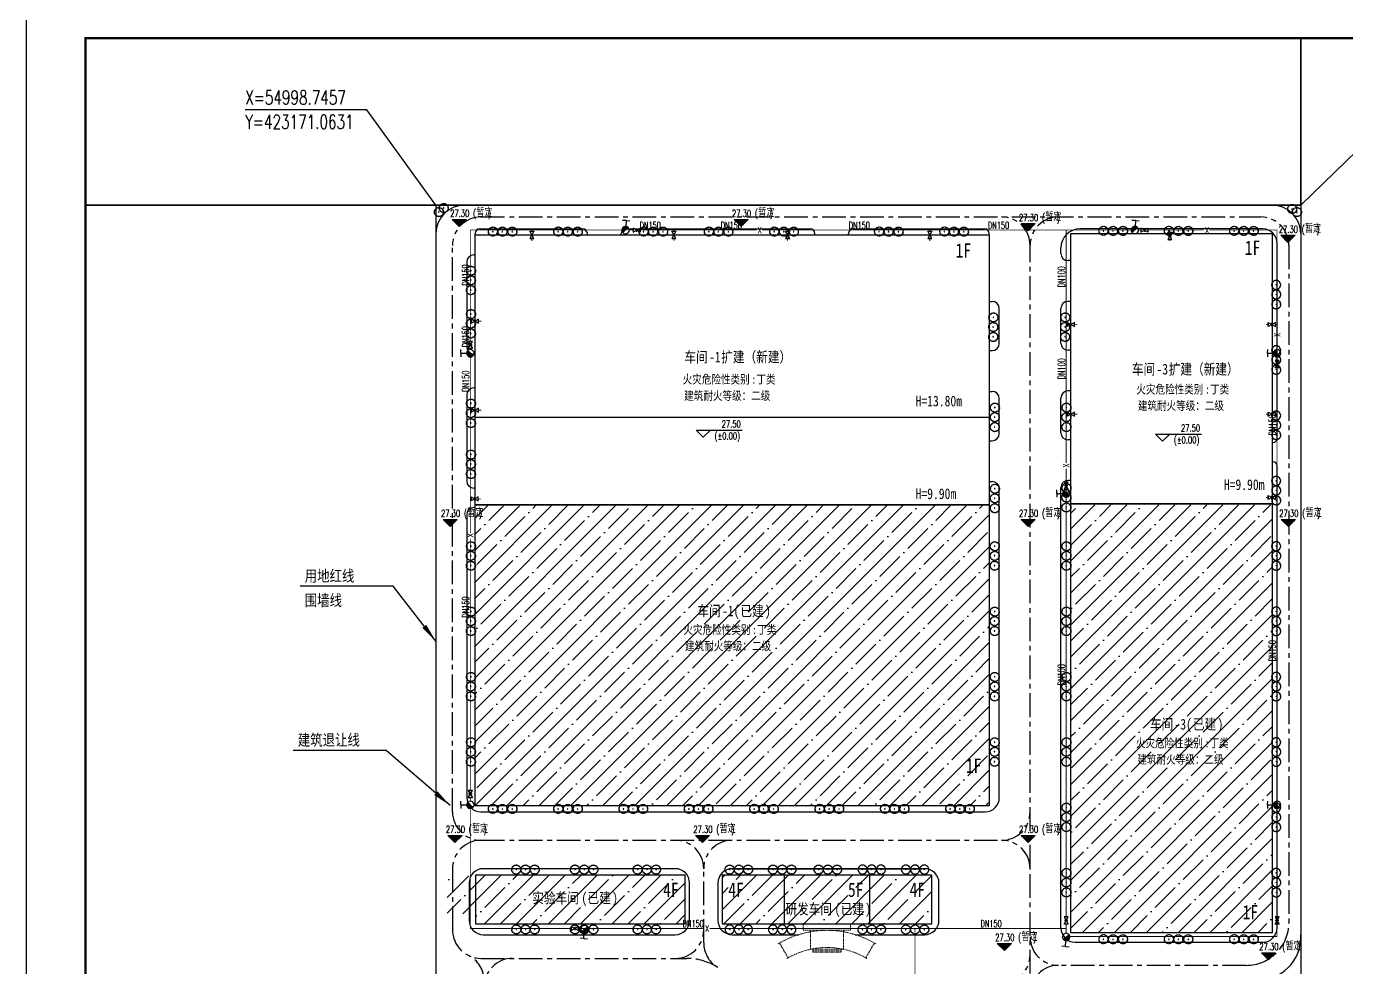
# Model space of a CAD drawing. Header units: millimetres. Extents: x 422266 to 846701, y 53777 to 109039.
# Drawn here: x 423084.7 to 423363.2, y 54837.9 to 55036.5 of the extents above; entities that cross this region are included whole.
import ezdxf

# ---------------------------------------------------------------- set-up
doc = ezdxf.new("R2010")
doc.units = ezdxf.units.MM
for name, pattern in [('ACAD_ISO10W100', [18, 12, -3, 0, -3]), ('CENTERX2', [4, 2.5, -0.5, 0.5, -0.5]), ('DASHED', [15, 12, -3]), ('DASHED2', [0.375, 0.25, -0.125])]:
    doc.linetypes.add(name, pattern=pattern)
doc.layers.add('0 - 已设计道路边线', color=140, linetype='Continuous', lineweight=50)
doc.layers.add('04虚线', color=2, linetype='DASHED', lineweight=9)
for name, color, linetype in [('0 - 建筑控制线', 40, 'Continuous'), ('0 - 规划--用地红线', 6, 'Continuous'), ('DIM_COOR', 171, 'Continuous'), ('DIM_ELEV', 171, 'Continuous'), ('DIM_LEAD', 171, 'Continuous'), ('EQUIP_消火栓', 7, 'Continuous'), ('LV', 8, 'Continuous'), ('PIPE-消防', 1, 'Continuous'), ('PUB_TEXT', 7, 'Continuous'), ('Road-zx', 6, 'Continuous'), ('TEXT_消防', 7, 'Continuous'), ('TK', 4, 'Continuous'), ('TREE', 3, 'Continuous'), ('VALVE_消防', 7, 'Continuous'), ('建设布局', 7, 'Continuous')]:
    doc.layers.add(name, color=color, linetype=linetype)
doc.styles.add('_TCH_DIM', font='SIMPLEX', dxfattribs={"bigfont": 'GBCBIG'})
doc.styles.add('_TWT_PIPEDN', font='SIMPLEX', dxfattribs={"width": 0.8, "height": 3, "bigfont": 'HZTXT'})
doc.styles.add('_TWT_PIPETEXT', font='COMPLEX', dxfattribs={"width": 0.8, "height": 2.5, "bigfont": 'HZTXT'})
doc.styles.add('HT', font='simhei.ttf', dxfattribs={"width": 0.8})
doc.styles.get("Standard").update_dxf_attribs({"font": 'txt', "bigfont": 'gbcbig.shx'})
doc.linetypes.add('FENCELINE2', pattern='A,6.35,-2.54,[132,ltypeshp.shx,S=2.54,R=0,X=-2.54,Y=0],-2.54,25.4', length=36.83)
pattern_1 = [(45, (0, 0), (-3.367596045, 3.367596045), []), (45, (3.3676, 0), (-3.367596045, 3.367596045), [5.953125, -1.190625, 0, -1.190625])]

# ---------------------------------------------------------------- blocks, each defined once
blk = doc.blocks.new('BRANCHD', base_point=(0.5, 0.5))
for p, q in [((0.95, 0.74), (0.93, 0.75)), ((0.96, 0.69), (0.95, 0.74)), ((0.97, 0.69), (0.96, 0.69)), ((0.99, 0.67), (0.97, 0.69)), ((0.97, 0.59), (0.99, 0.59)), ((0.97, 0.57), (0.97, 0.59)), ((1.01, 0.55), (0.97, 0.57)), ((0.98, 0.65), (0.99, 0.67)), ((1, 0.62), (0.98, 0.65)), ((0.99, 0.59), (1, 0.62)), ((1, 0.5), (1.01, 0.52)), ((1.01, 0.52), (1.01, 0.55))]:
    blk.add_line(p, q)
blk = doc.blocks.new('M_F16')
at = {"xscale": 1016, "yscale": 1016, "zscale": 1016}
for rotation in [150, 180, 120, 90, 59.99999999999999, 30, 330.0000000000001, 210, 240, 270, 300.0000000000001]:
    blk.add_blockref('BRANCHD', (3, 9), dxfattribs=dict(at, rotation=rotation))
blk.add_blockref('BRANCHD', (3, 9), dxfattribs=at)
at = {"width": 0.8, "flags": 9}
for tag in ['YSIZE', 'XSIZE']:
    blk.add_attdef(tag, (0, 0), '', height=0.2, dxfattribs=at)
blk = doc.blocks.new('SHU1')
at = {"layer": 'LV', "color": 8}
for radius in [137, 92.1]:
    blk.add_circle((214, 644), radius, dxfattribs=at)
at = {"layer": 'LV', "color": 8, "xscale": 4.5, "yscale": 4.5, "zscale": 4.5}
blk.add_blockref('M_F16', (267, 678), dxfattribs=at)
blk = doc.blocks.new('GeYuanFrame_26487070', base_point=(20.09, 4.53))
at = {"layer": 'TK'}
blk.add_lwpolyline([(20.09, 4.53), (20.09, 598.53), (861.09, 598.53), (861.09, 4.53)], close=True, dxfattribs=at)
at = {"layer": 'TK', "const_width": 1}
blk.add_lwpolyline([(45.09, 588.53), (851.09, 588.53), (851.09, 14.53), (45.09, 14.53)], close=True, dxfattribs=at)
blk = doc.blocks.new('$TwtSys$00000385')
for p, q in [((0, 331), (-130, 331)), ((92, 92), (-92, -92)), ((0, 331), (0, 131)), ((0, 331), (130, 331))]:
    blk.add_line(p, q)
for start, end in [(135, 315), (315, 135)]:
    blk.add_arc((0, 0), 131, start, end)
at = {"color": 0}
for points in [[(-34, 127), (-127, 34), (34, 127), (-127, -34)], [(-93, 93), (-93, 93), (-34, 127), (-127, 34)], [(34, 127), (-127, -34), (93, 93), (-93, -93)]]:
    blk.add_solid(points, dxfattribs=at)
blk = doc.blocks.new('$VALVE$00000296')
for points in [[(-125, 72), (-125, -72), (125, 72), (125, -72), (-125, 72)], [(0, 60), (0, -64)]]:
    blk.add_lwpolyline(points)
for p in [(-125, 0), (125, 0)]:
    blk.add_point(p)

msp = doc.modelspace()

# ---------------------------------------------------------------- hatches: boundary and pattern name
h = msp.add_hatch()
h.set_pattern_fill('ANSI35', color=8, scale=1.5, style=0)
h.set_pattern_definition(pattern_1)
h.paths.add_polyline_path([(423179.32, 54935.51), (423287.8, 54935.51), (423287.8, 54872.03), (423179.32, 54872.03)])
h = msp.add_hatch()
h.set_pattern_fill('ANSI35', color=8, scale=1.5, style=0)
h.set_pattern_definition(pattern_1)
h.paths.add_polyline_path([(423305.04, 54935.51), (423305.04, 54845.27), (423347.52, 54845.27), (423347.52, 54935.51)])
h = msp.add_hatch()
h.set_pattern_fill('ANSI35', color=8, scale=1.5, style=0)
h.set_pattern_definition(pattern_1)
h.paths.add_polyline_path([(423173.44, 54857.27), (423179.56, 54857.27), (423179.56, 54849.27), (423173.44, 54849.27)])
h = msp.add_hatch()
h.set_pattern_fill('ANSI35', color=8, scale=1.5, style=0)
h.set_pattern_definition(pattern_1)
h.paths.add_polyline_path([(423223.68, 54857.39), (423179.44, 54857.39), (423179.44, 54847.15), (423223.68, 54847.15)])
h = msp.add_hatch()
h.set_pattern_fill('ANSI35', color=8, scale=1.5, style=0)
h.set_pattern_definition(pattern_1)
h.paths.add_polyline_path([(423231.44, 54847.15), (423275.68, 54847.15), (423275.68, 54857.39), (423231.44, 54857.39)])
at = {"layer": 'DIM_ELEV'}
for points in [[(423175.99, 54994.26), (423174.49, 54995.76), (423177.49, 54995.76)], [(423235.45, 54994.26), (423233.95, 54995.76), (423236.95, 54995.76)], [(423296.01, 54993.38), (423294.51, 54994.88), (423297.51, 54994.88)], [(423350.81, 54990.91), (423349.31, 54992.41), (423352.31, 54992.41)], [(423174.06, 54930.95), (423172.56, 54932.45), (423175.56, 54932.45)], [(423296.01, 54930.95), (423294.51, 54932.45), (423297.51, 54932.45)], [(423350.92, 54930.95), (423349.42, 54932.45), (423352.42, 54932.45)], [(423175.08, 54864.3), (423173.58, 54865.8), (423176.58, 54865.8)], [(423227.31, 54864.3), (423225.81, 54865.8), (423228.81, 54865.8)], [(423296.01, 54864.3), (423294.51, 54865.8), (423297.51, 54865.8)], [(423291, 54841.49), (423289.5, 54842.99), (423292.5, 54842.99)], [(423346.71, 54839.52), (423345.21, 54841.02), (423348.21, 54841.02)]]:
    msp.add_hatch(color=256, dxfattribs=at).paths.add_polyline_path(points)
at = {"layer": 'PIPE-消防', "linetype": 'Continuous'}
for points in [[(423178.32, 54993.51), (423178.32, 54993.59), (423178.24, 54993.59)], [(423178.32, 54993.51), (423178.24, 54993.51), (423178.24, 54993.59)], [(423348.52, 54993.51), (423348.61, 54993.51), (423348.61, 54993.59)], [(423348.52, 54993.51), (423348.52, 54993.59), (423348.61, 54993.59)], [(423178.32, 54846.15), (423178.32, 54846.06), (423178.24, 54846.06)], [(423178.32, 54846.15), (423178.24, 54846.15), (423178.24, 54846.06)], [(423348.52, 54844.48), (423348.61, 54844.48), (423348.61, 54844.4)], [(423348.52, 54844.48), (423348.52, 54844.4), (423348.61, 54844.4)]]:
    msp.add_hatch(color=256, dxfattribs=at).paths.add_polyline_path(points)

# ---------------------------------------------------------------- linework, layer by layer
at = {"color": 2}
msp.add_line((423353.52, 54842.45), (423353.52, 54844.88), dxfattribs=at)
at = {"color": 0}
for points in [[(423287.8, 54935.51), (423179.32, 54935.51), (423179.32, 54992.51), (423287.8, 54992.51), (423287.8, 54935.51)], [(423347.52, 54935.75), (423305.04, 54935.75), (423305.04, 54992.75), (423347.52, 54992.75), (423347.52, 54935.75)], [(423179.32, 54954.03), (423287.8, 54954.03)], [(423244.56, 54857.39), (423244.56, 54847.15)], [(423262.56, 54857.39), (423262.56, 54847.15)]]:
    msp.add_lwpolyline(points, dxfattribs=at)
at = {"color": 8}
msp.add_lwpolyline([(423287.8, 54872.03), (423179.32, 54872.03), (423179.32, 54935.51), (423287.8, 54935.51)], close=True, dxfattribs=at)
at = {"color": 0}
for points in [[(423347.52, 54845.27), (423305.04, 54845.27), (423305.04, 54935.75), (423347.52, 54935.75)], [(423223.68, 54857.39), (423179.44, 54857.39), (423179.44, 54847.15), (423223.68, 54847.15)], [(423231.44, 54847.15), (423275.68, 54847.15), (423275.68, 54857.39), (423231.44, 54857.39)]]:
    msp.add_lwpolyline(points, close=True, dxfattribs=at)
at = {"color": 2}
msp.add_arc((423347.52, 54992.75), 6, 0, 90, dxfattribs=at)
at = {"layer": '0 - 已设计道路边线', "color": 8, "lineweight": -2}
for p, q in [((423180.32, 54993.75), (423202.01, 54993.75)), ((423211.11, 54993.75), (423250.01, 54993.75)), ((423259.11, 54993.75), (423286.8, 54993.75)), ((423345.52, 54993.75), (423306.92, 54993.75)), ((423179.32, 54992.51), (423179.32, 54992.75)), ((423203.01, 54992.51), (423203.01, 54992.75)), ((423210.11, 54992.51), (423210.11, 54992.75)), ((423251.01, 54992.51), (423251.01, 54992.75)), ((423258.11, 54992.51), (423258.11, 54992.75)), ((423287.8, 54992.51), (423287.8, 54992.75)), ((423348.52, 54949.51), (423348.52, 54990.75)), ((423179.06, 54988.26), (423179.32, 54988.26)), ((423302.92, 54988.56), (423302.92, 54989.75)), ((423177.56, 54986.76), (423177.56, 54968.82)), ((423305.04, 54987.06), (423304.42, 54987.06)), ((423287.8, 54978.47), (423288.42, 54978.47)), ((423289.92, 54969.57), (423289.92, 54976.97)), ((423302.92, 54969.66), (423302.92, 54976.96)), ((423305.04, 54978.46), (423304.42, 54978.46)), ((423287.8, 54968.07), (423288.42, 54968.07)), ((423305.04, 54968.16), (423304.42, 54968.16)), ((423179.32, 54967.32), (423179.06, 54967.32)), ((423179.32, 54960.22), (423179.06, 54960.22)), ((423177.56, 54958.72), (423177.56, 54940.57)), ((423287.8, 54959.47), (423288.42, 54959.47)), ((423289.92, 54950.57), (423289.92, 54957.97)), ((423302.92, 54950.76), (423302.92, 54958.06)), ((423305.04, 54959.56), (423304.42, 54959.56)), ((423287.8, 54949.07), (423288.42, 54949.07)), ((423305.04, 54949.26), (423304.42, 54949.26)), ((423347.52, 54948.71), (423347.72, 54948.71)), ((423347.52, 54944.61), (423347.52, 54944.61)), ((423347.52, 54944.61), (423347.72, 54944.61)), ((423348.52, 54846.27), (423348.52, 54943.81)), ((423287.8, 54940.47), (423288.42, 54940.47)), ((423305.04, 54940.66), (423304.42, 54940.66)), ((423179.32, 54939.07), (423179.06, 54939.07)), ((423289.92, 54873.77), (423289.92, 54938.97)), ((423302.92, 54846.27), (423302.92, 54939.16)), ((423179.32, 54934.97), (423179.06, 54934.97)), ((423177.56, 54933.47), (423177.56, 54873.77)), ((423180.56, 54870.77), (423286.92, 54870.77)), ((423221.56, 54858.77), (423181.06, 54858.77)), ((423178.06, 54855.77), (423178.06, 54847.85)), ((423224.56, 54847.85), (423224.56, 54855.77)), ((423181.06, 54844.85), (423221.56, 54844.85)), ((423305.92, 54843.27), (423345.52, 54843.27))]:
    msp.add_line(p, q, dxfattribs=at)
msp.add_lwpolyline([(423259.53, 54844.85), (423274.19, 54844.85, 0.414214), (423277.19, 54847.85), (423277.19, 54855.77, 0.414214), (423274.19, 54858.77), (423233.56, 54858.77, 0.414214), (423230.56, 54855.77), (423230.56, 54847.85, 0.414214), (423233.56, 54844.85), (423247.6, 54844.85)], format="xyb", dxfattribs=at)
msp.add_lwpolyline([(423233.56, 54858.77), (423273.56, 54858.77)], dxfattribs=at)
for centre, radius, start, end in [((423177.06, 54992.75), 6, 90, 180), ((423180.32, 54992.75), 1, 90, 180), ((423202.01, 54992.75), 1, 0, 90), ((423211.11, 54992.75), 1, 90, 180), ((423250.01, 54992.75), 1, 0, 90), ((423259.11, 54992.75), 1, 90, 180), ((423286.8, 54992.75), 1, 0, 90), ((423306.92, 54989.75), 4, 90, 180), ((423345.52, 54990.75), 3, 0, 90), ((423179.06, 54986.76), 1.5, 90, 180), ((423304.42, 54988.56), 1.5, 180, 270), ((423288.42, 54976.97), 1.5, 0, 90), ((423304.42, 54976.96), 1.5, 90, 180), ((423179.06, 54968.82), 1.5, 180, 270), ((423288.42, 54969.57), 1.5, 270, 0), ((423304.42, 54969.66), 1.5, 180, 270), ((423179.06, 54958.72), 1.5, 90, 180), ((423288.42, 54957.97), 1.5, 0, 90), ((423304.42, 54958.06), 1.5, 90, 180), ((423288.42, 54950.57), 1.5, 270, 0), ((423304.42, 54950.76), 1.5, 180, 270), ((423347.72, 54949.51), 0.8, 270, 0), ((423347.72, 54943.81), 0.8, 0, 90), ((423179.06, 54940.57), 1.5, 180, 270), ((423288.42, 54938.97), 1.5, 360, 90), ((423304.42, 54939.16), 1.5, 90, 180), ((423179.06, 54933.47), 1.5, 90, 180), ((423180.56, 54873.77), 3, 180, 270), ((423286.92, 54873.77), 3, 270, 360), ((423181.06, 54855.77), 3, 90, 180), ((423221.56, 54855.77), 3, 0, 90), ((423181.06, 54847.85), 3, 180, 270), ((423221.56, 54847.85), 3, 270, 0), ((423305.92, 54846.27), 3, 180, 270), ((423345.52, 54846.27), 3, 270, 0), ((423344.52, 54844.27), 9, 270, 0)]:
    msp.add_arc(centre, radius, start, end, dxfattribs=at)
at = {"layer": '0 - 建筑控制线', "linetype": 'FENCELINE2', "ltscale": 0.1, "const_width": 0.2}
msp.add_lwpolyline([(423179.58, 54800.1), (423171.06, 54799.48), (423171.06, 54998.75), (423353.52, 54998.75), (423353.52, 54812.7), (423314.01, 54809.84)], dxfattribs=at)
at = {"layer": '0 - 规划--用地红线', "color": 6, "linetype": 'ACAD_ISO10W100', "ltscale": 0.5, "const_width": 0.1}
msp.add_lwpolyline([(423171.06, 54998.75), (423353.52, 54998.75), (423353.52, 54812.7), (423171.06, 54799.48)], close=True, dxfattribs=at)
at = {"layer": '04虚线', "color": 8, "linetype": 'DASHED2'}
for p, q in [((423248.56, 54845.77), (423258.56, 54845.77)), ((423250.06, 54845.77), (423250.06, 54841.77)), ((423257.06, 54845.77), (423257.06, 54841.77)), ((423245.37, 54839.95), (423243.56, 54843.09)), ((423261.75, 54839.95), (423263.56, 54843.09)), ((423250.06, 54841.77), (423250.56, 54841.77)), ((423250.56, 54841.77), (423250.56, 54841.17)), ((423250.56, 54841.77), (423256.56, 54841.77)), ((423250.56, 54841.47), (423256.56, 54841.47)), ((423250.56, 54841.17), (423256.56, 54841.17)), ((423257.06, 54841.77), (423256.56, 54841.77)), ((423256.56, 54841.77), (423256.56, 54841.17))]:
    msp.add_line(p, q, dxfattribs=at)
msp.add_lwpolyline([(423248.56, 54847.27), (423248.56, 54845.77), (423258.56, 54845.77), (423258.56, 54847.27)], dxfattribs=at)
for radius in [20, 16.38]:
    msp.add_arc((423253.56, 54825.77), radius, 59, 121, dxfattribs=at)
at = {"layer": 'DIM_COOR', "color": 3}
for p, q in [((423156.46, 55018.89), (423130.83, 55018.89)), ((423171.06, 54998.75), (423156.46, 55018.89)), ((423353.52, 54998.75), (423367.78, 55012.59))]:
    msp.add_line(p, q, dxfattribs=at)
at = {"layer": 'DIM_ELEV'}
for p, q in [((423175.99, 54994.26), (423174.49, 54995.76)), ((423174.49, 54995.76), (423177.49, 54995.76)), ((423175.99, 54994.26), (423177.49, 54995.76)), ((423235.45, 54994.26), (423233.95, 54995.76)), ((423233.95, 54995.76), (423236.95, 54995.76)), ((423235.45, 54994.26), (423236.95, 54995.76)), ((423296.01, 54993.38), (423294.51, 54994.88)), ((423294.51, 54994.88), (423297.51, 54994.88)), ((423296.01, 54993.38), (423297.51, 54994.88)), ((423350.81, 54990.91), (423349.31, 54992.41)), ((423349.31, 54992.41), (423352.31, 54992.41)), ((423350.81, 54990.91), (423352.31, 54992.41)), ((423227.46, 54949.81), (423225.96, 54951.31)), ((423225.96, 54951.31), (423235.69, 54951.31)), ((423227.46, 54949.81), (423228.96, 54951.31)), ((423324.37, 54948.96), (423322.87, 54950.46)), ((423322.87, 54950.46), (423332.6, 54950.46)), ((423324.37, 54948.96), (423325.87, 54950.46)), ((423174.06, 54930.95), (423172.56, 54932.45)), ((423172.56, 54932.45), (423175.56, 54932.45)), ((423174.06, 54930.95), (423175.56, 54932.45)), ((423296.01, 54930.95), (423294.51, 54932.45)), ((423294.51, 54932.45), (423297.51, 54932.45)), ((423296.01, 54930.95), (423297.51, 54932.45)), ((423350.92, 54930.95), (423349.42, 54932.45)), ((423349.42, 54932.45), (423352.42, 54932.45)), ((423350.92, 54930.95), (423352.42, 54932.45)), ((423175.08, 54864.3), (423173.58, 54865.8)), ((423173.58, 54865.8), (423176.58, 54865.8)), ((423175.08, 54864.3), (423176.58, 54865.8)), ((423227.31, 54864.3), (423225.81, 54865.8)), ((423225.81, 54865.8), (423228.81, 54865.8)), ((423227.31, 54864.3), (423228.81, 54865.8)), ((423296.01, 54864.3), (423294.51, 54865.8)), ((423294.51, 54865.8), (423297.51, 54865.8)), ((423296.01, 54864.3), (423297.51, 54865.8)), ((423291, 54841.49), (423289.5, 54842.99)), ((423289.5, 54842.99), (423292.5, 54842.99)), ((423291, 54841.49), (423292.5, 54842.99)), ((423346.71, 54839.52), (423345.21, 54841.02)), ((423345.21, 54841.02), (423348.21, 54841.02)), ((423346.71, 54839.52), (423348.21, 54841.02))]:
    msp.add_line(p, q, dxfattribs=at)
at = {"layer": 'DIM_LEAD'}
for p, q in [((423162.01, 54918.36), (423142.42, 54918.36)), ((423171.06, 54906.75), (423162.01, 54918.36)), ((423160.53, 54883.72), (423140.95, 54883.72)), ((423174.06, 54872.1), (423160.53, 54883.72))]:
    msp.add_line(p, q, dxfattribs=at)
for points in [[(423171.06, 54906.75, 0, 1.07, 0), (423168.6, 54909.9, 0, 0, 0)], [(423174.06, 54872.1, 0, 1.07, 0), (423171.03, 54874.71, 0, 0, 0)]]:
    msp.add_lwpolyline(points, format="xyseb", dxfattribs=at)
at = {"layer": 'PIPE-消防', "linetype": 'Continuous', "ltscale": 0.005, "const_width": 0.175}
for points in [[(423178.32, 54993.51), (423191.28, 54993.51)], [(423178.32, 54993.51), (423178.32, 54974.3)], [(423191.28, 54993.51), (423191.28, 54993.26)], [(423191.28, 54993.51), (423208.32, 54993.51)], [(423208.32, 54993.51), (423210.28, 54993.51)], [(423211.85, 54993.51), (423212.66, 54993.51)], [(423214.16, 54993.51), (423221.28, 54993.51)], [(423221.28, 54993.51), (423221.28, 54993.26)], [(423221.28, 54993.51), (423238.7, 54993.51)], [(423239.88, 54993.51), (423245.28, 54993.51)], [(423245.28, 54993.51), (423245.28, 54993.26)], [(423245.28, 54993.51), (423275.28, 54993.51)], [(423275.28, 54993.51), (423275.28, 54993.26)], [(423275.28, 54993.51), (423304.04, 54993.51)], [(423304.04, 54993.51), (423304.04, 54973.56)], [(423304.04, 54993.51), (423317.74, 54993.51)], [(423319.31, 54993.51), (423319.78, 54993.51)], [(423321.28, 54993.51), (423325.88, 54993.51)], [(423325.88, 54993.51), (423325.88, 54993.05)], [(423325.88, 54993.51), (423333.06, 54993.51)], [(423334.25, 54993.51), (423348.52, 54993.51)], [(423348.52, 54993.51), (423348.52, 54973.56)], [(423191.28, 54991.76), (423191.28, 54991.19)], [(423221.28, 54991.76), (423221.28, 54991.19)], [(423245.28, 54991.76), (423245.28, 54991.19)], [(423275.28, 54991.76), (423275.28, 54991.19)], [(423325.88, 54991.55), (423325.88, 54991.19)], [(423178.32, 54974.3), (423178.57, 54974.3)], [(423178.32, 54974.3), (423178.32, 54969.99)], [(423180.07, 54974.3), (423180.64, 54974.3)], [(423304.04, 54973.56), (423304.29, 54973.56)], [(423304.04, 54973.56), (423304.04, 54954.66)], [(423305.79, 54973.56), (423306.36, 54973.56)], [(423346.21, 54973.56), (423346.66, 54973.56)], [(423348.16, 54973.56), (423348.52, 54973.56)], [(423348.52, 54973.56), (423348.52, 54971.93)], [(423348.52, 54970.74), (423348.52, 54968.3)], [(423178.32, 54968.49), (423178.32, 54968.3)], [(423178.32, 54966.73), (423178.32, 54955.5)], [(423348.52, 54966.73), (423348.52, 54965.96)], [(423348.52, 54964.46), (423348.52, 54937.07)], [(423178.32, 54955.5), (423178.57, 54955.5)], [(423178.32, 54955.5), (423178.32, 54929.62)], [(423180.07, 54955.5), (423180.64, 54955.5)], [(423304.04, 54954.66), (423304.29, 54954.66)], [(423304.04, 54954.66), (423304.04, 54944.34)], [(423305.79, 54954.66), (423306.36, 54954.66)], [(423346.2, 54954.66), (423346.66, 54954.66)], [(423348.16, 54954.66), (423348.52, 54954.66)], [(423304.04, 54943.16), (423304.04, 54940.29)], [(423304.04, 54938.79), (423304.04, 54848.59)], [(423178.24, 54936.78), (423178.49, 54936.78)], [(423179.99, 54936.78), (423180.56, 54936.78)], [(423346.21, 54937.07), (423346.66, 54937.07)], [(423348.16, 54937.07), (423348.52, 54937.07)], [(423348.52, 54937.07), (423348.52, 54873.02)], [(423178.32, 54928.43), (423178.32, 54875.25)], [(423178.32, 54873.75), (423178.32, 54873.02)], [(423178.32, 54871.45), (423178.32, 54846.15)], [(423348.52, 54871.45), (423348.52, 54848.59)], [(423178.32, 54846.15), (423199.6, 54846.15)], [(423201.1, 54846.15), (423227.64, 54846.15)], [(423228.83, 54846.15), (423272.15, 54846.15)], [(423272.15, 54816.75), (423272.15, 54846.15)], [(423272.15, 54846.15), (423304.02, 54846.15)], [(423304.04, 54847.09), (423304.04, 54845.27)], [(423348.52, 54847.09), (423348.52, 54844.48)], [(423304.85, 54844.48), (423348.52, 54844.48)]]:
    msp.add_lwpolyline(points, dxfattribs=at)
at = {"layer": 'Road-zx', "color": 8, "linetype": 'CENTERX2', "ltscale": 2}
for p, q in [((423180.56, 54996.27), (423345.02, 54996.27)), ((423174.56, 54870.77), (423174.56, 54990.27)), ((423296.42, 54858.77), (423296.42, 54990.27)), ((423351.02, 54990.27), (423351.02, 54847.37)), ((423180.56, 54864.77), (423290.42, 54864.77)), ((423174.56, 54858.77), (423174.56, 54845.85)), ((423227.56, 54843.1), (423227.56, 54858.77)), ((423296.42, 54828.63), (423296.42, 54858.77)), ((423180.56, 54839.85), (423223.99, 54839.85)), ((423342.02, 54838.37), (423302.42, 54838.37))]:
    msp.add_line(p, q, dxfattribs=at)
for centre, radius, start, end in [((423180.56, 54990.27), 6, 90, 180), ((423290.42, 54990.27), 6, 0, 90), ((423302.42, 54990.27), 6, 90, 180), ((423345.02, 54990.27), 6, 0, 90), ((423180.56, 54870.77), 6, 180, 270), ((423290.42, 54870.77), 6, 270, 0), ((423180.56, 54858.77), 6, 90, 180), ((423221.56, 54858.77), 6, 0, 90), ((423233.56, 54858.77), 6, 90, 180), ((423290.42, 54858.77), 6, 0, 90), ((423180.56, 54845.85), 6, 180, 270), ((423221.56, 54845.85), 6, 270, 0), ((423342.02, 54847.37), 9, 270, 0), ((423233.56, 54843.1), 6, 180, 236.855), ((423302.42, 54844.37), 6, 180, 270), ((423175.25, 54835.1), 6, 0, 63.6937), ((423290.42, 54840.63), 6, 270, 360), ((423187.25, 54833.85), 6, 90, 180), ((423223.99, 54827.85), 12, 56.855, 90), ((423302.42, 54832.37), 6, 90, 180)]:
    msp.add_arc(centre, radius, start, end, dxfattribs=at)
at = {"layer": '建设布局', "color": 1, "linetype": 'Continuous', "flags": 128}
for points in [[(423097.16, 54998.75), (423353.52, 54998.75), (423353.52, 55033.98)], [(423353.52, 55033.98), (423353.52, 54812.7), (423384.91, 54814.98), (423385.47, 54807.5), (423465.16, 54813.27)], [(423097.16, 54998.75), (423353.52, 54998.75), (423353.52, 54812.7), (423097.16, 54794.13)], [(423097.16, 54998.75), (423171.06, 54998.75), (423171.06, 54799.48), (423097.16, 54794.13)], [(423097.16, 54998.75), (423171.06, 54998.75), (423171.06, 54799.48), (423097.16, 54794.13)]]:
    msp.add_lwpolyline(points, dxfattribs=at)
at = {"layer": '建设布局', "color": 250, "linetype": 'Continuous', "flags": 128}
msp.add_lwpolyline([(423353.52, 55033.98), (423353.52, 54998.75), (423097.16, 54998.75)], dxfattribs=at)

# ---------------------------------------------------------------- block references
at = {"color": 2, "xscale": 0.5, "yscale": 0.5, "zscale": 0.5}
msp.add_blockref('GeYuanFrame_26487070', (423084.66, 54741.98), dxfattribs=at)
at = {"layer": 'EQUIP_消火栓', "xscale": 0.006000000000000001, "yscale": 0.006000000000000001, "zscale": 0.006000000000000001}
for p, rotation in [((423211.06, 54993.51), 356.5637887053692), ((423318.52, 54993.51), 356.5637887053692), ((423178.32, 54967.51), 89.49761242827307), ((423348.52, 54967.51), 89.49761242827307), ((423304.06, 54937.92), 90.00902865664844), ((423178.32, 54872.24), 89.49761242827307), ((423348.52, 54872.24), 89.49761242827307), ((423202.41, 54846.02), 175.0913978560921), ((423304.04, 54844.36), 175.0913978560921)]:
    msp.add_blockref('$TwtSys$00000385', p, dxfattribs=dict(at, rotation=rotation))
at = {"layer": 'TREE', "extrusion": (0, 0, -1), "yscale": 0.0004110836464220474, "zscale": -0.0004110837350400002}
for p, xscale, rotation in [((-423172.54, 54998.44), 0.0004110838609215419, 170.5110632624708), ((-423351.45, 54997.8), 0.0004110838609215419, 80.51106326247083), ((-423171.54, 54997.57), 0.0004110838609215419, 170.5110632624708), ((-423352.45, 54997.15), 0.0004110838609215419, 80.51106326247083), ((-423182.82, 54993.04), 0.0004110838609215419, 80.51106326247083), ((-423184.83, 54993.02), 0.0004110838609215419, 80.51106326247083), ((-423186.92, 54993.02), 0.0004110838609215419, 80.51106326247083), ((-423196.6, 54993.04), 0.0004110838609215419, 80.51106326247083), ((-423198.62, 54993.02), 0.0004110838609215419, 80.51106326247083), ((-423200.71, 54993.02), 0.0004110838609215419, 80.51106326247083), ((-423214.61, 54993.04), 0.0004110838609215419, 80.51106326247083), ((-423216.63, 54993.02), 0.0004110838609215419, 80.51106326247083), ((-423218.72, 54993.02), 0.0004110838609215419, 80.51106326247083), ((-423228.39, 54993.04), 0.0004110838609215419, 80.51106326247083), ((-423230.41, 54993.02), 0.0004110838609215419, 80.51106326247083), ((-423232.5, 54993.02), 0.0004110838609215419, 80.51106326247083), ((-423242.18, 54993.04), 0.0004110838609215419, 80.51106326247083), ((-423244.2, 54993.02), 0.0004110838609215419, 80.51106326247083), ((-423246.29, 54993.02), 0.0004110838609215419, 80.51106326247083), ((-423264.29, 54993.04), 0.0004110838609215419, 80.51106326247083), ((-423266.3, 54993.02), 0.0004110838609215419, 80.51106326247083), ((-423268.4, 54993.02), 0.0004110838609215419, 80.51106326247083), ((-423278.07, 54993.04), 0.0004110838609215419, 80.51106326247083), ((-423280.09, 54993.02), 0.0004110838609215419, 80.51106326247083), ((-423282.18, 54993.02), 0.0004110838609215419, 80.51106326247083), ((-423311.64, 54993.19), 0.0004110838609215419, 80.51106326247083), ((-423313.66, 54993.17), 0.0004110838609215419, 80.51106326247083), ((-423315.75, 54993.17), 0.0004110838609215419, 80.51106326247083), ((-423325.43, 54993.19), 0.0004110838609215419, 80.51106326247083), ((-423327.44, 54993.17), 0.0004110838609215419, 80.51106326247083), ((-423329.53, 54993.17), 0.0004110838609215419, 80.51106326247083), ((-423339.21, 54993.19), 0.0004110838609215419, 80.51106326247083), ((-423341.23, 54993.17), 0.0004110838609215419, 80.51106326247083), ((-423343.32, 54993.17), 0.0004110838609215419, 80.51106326247083), ((-423178.3, 54985.21), 0.0004110838609215419, 170.5110632624708), ((-423178.28, 54983.19), 0.0004110838609215419, 170.5110632624708), ((-423178.28, 54981.1), 0.0004110838609215419, 170.5110632624708), ((-423348.49, 54982.21), -0.0004110838609215419, 189.4889367375291), ((-423348.52, 54980.19), -0.0004110838609215419, 189.4889367375291), ((-423178.3, 54976.06), 0.0004110838609215419, 170.5110632624708), ((-423348.52, 54978.1), -0.0004110838609215419, 189.4889367375291), ((-423178.28, 54974.05), 0.0004110838609215419, 170.5110632624708), ((-423288.49, 54973.33), 0.0004110838609215419, 170.5110632624708), ((-423288.52, 54975.35), 0.0004110838609215419, 170.5110632624708), ((-423303.66, 54973.33), 0.0004110838609215419, 170.5110632624708), ((-423303.69, 54975.35), 0.0004110838609215419, 170.5110632624708), ((-423178.28, 54971.96), 0.0004110838609215419, 170.5110632624708), ((-423288.49, 54971.24), 0.0004110838609215419, 170.5110632624708), ((-423303.66, 54971.24), 0.0004110838609215419, 170.5110632624708), ((-423348.49, 54968.42), -0.0004110838609215419, 189.4889367375291), ((-423348.52, 54966.41), -0.0004110838609215419, 189.4889367375291), ((-423348.52, 54964.31), -0.0004110838609215419, 189.4889367375291), ((-423178.3, 54957.17), 0.0004110838609215419, 170.5110632624708), ((-423288.83, 54956.32), 0.0004110838609215419, 170.5110632624708), ((-423303.93, 54956.32), 0.0004110838609215419, 170.5110632624708), ((-423178.28, 54955.15), 0.0004110838609215419, 170.5110632624708), ((-423288.81, 54954.3), 0.0004110838609215419, 170.5110632624708), ((-423303.91, 54954.3), 0.0004110838609215419, 170.5110632624708), ((-423348.49, 54954.64), -0.0004110838609215419, 189.4889367375291), ((-423178.28, 54953.06), 0.0004110838609215419, 170.5110632624708), ((-423288.81, 54952.21), 0.0004110838609215419, 170.5110632624708), ((-423303.91, 54952.21), 0.0004110838609215419, 170.5110632624708), ((-423348.52, 54952.62), -0.0004110838609215419, 189.4889367375291), ((-423348.52, 54950.53), -0.0004110838609215419, 189.4889367375291), ((-423178.3, 54946.41), 0.0004110838609215419, 170.5110632624708), ((-423178.28, 54944.39), 0.0004110838609215419, 170.5110632624708), ((-423178.28, 54942.3), 0.0004110838609215419, 170.5110632624708), ((-423303.93, 54939.36), 0.0004110838609215419, 170.5110632624708), ((-423348.49, 54940.85), -0.0004110838609215419, 189.4889367375291), ((-423288.81, 54937.18), 0.0004110838609215419, 170.5110632624708), ((-423288.83, 54939.2), 0.0004110838609215419, 170.5110632624708), ((-423303.91, 54937.34), 0.0004110838609215419, 170.5110632624708), ((-423348.52, 54938.84), -0.0004110838609215419, 189.4889367375291), ((-423348.52, 54936.74), -0.0004110838609215419, 189.4889367375291), ((-423288.81, 54935.09), 0.0004110838609215419, 170.5110632624708), ((-423303.91, 54935.25), 0.0004110838609215419, 170.5110632624708), ((-423178.3, 54927.07), 0.0004110838609215419, 170.5110632624708), ((-423288.8, 54927.07), 0.0004110838609215419, 170.5110632624708), ((-423303.93, 54927.07), 0.0004110838609215419, 170.5110632624708), ((-423348.49, 54927.07), -0.0004110838609215419, 189.4889367375291), ((-423178.28, 54925.05), 0.0004110838609215419, 170.5110632624708), ((-423178.28, 54922.96), 0.0004110838609215419, 170.5110632624708), ((-423288.78, 54925.05), 0.0004110838609215419, 170.5110632624708), ((-423288.78, 54922.96), 0.0004110838609215419, 170.5110632624708), ((-423303.91, 54925.05), 0.0004110838609215419, 170.5110632624708), ((-423303.91, 54922.96), 0.0004110838609215419, 170.5110632624708), ((-423348.52, 54925.05), -0.0004110838609215419, 189.4889367375291), ((-423348.52, 54922.96), -0.0004110838609215419, 189.4889367375291), ((-423178.3, 54913.28), 0.0004110838609215419, 170.5110632624708), ((-423288.8, 54913.28), 0.0004110838609215419, 170.5110632624708), ((-423303.93, 54913.28), 0.0004110838609215419, 170.5110632624708), ((-423348.49, 54913.28), -0.0004110838609215419, 189.4889367375291), ((-423178.28, 54911.27), 0.0004110838609215419, 170.5110632624708), ((-423178.28, 54909.17), 0.0004110838609215419, 170.5110632624708), ((-423288.78, 54911.27), 0.0004110838609215419, 170.5110632624708), ((-423288.78, 54909.17), 0.0004110838609215419, 170.5110632624708), ((-423303.91, 54911.27), 0.0004110838609215419, 170.5110632624708), ((-423303.91, 54909.17), 0.0004110838609215419, 170.5110632624708), ((-423348.52, 54911.27), -0.0004110838609215419, 189.4889367375291), ((-423348.52, 54909.17), -0.0004110838609215419, 189.4889367375291), ((-423178.28, 54897.48), 0.0004110838609215419, 170.5110632624708), ((-423178.3, 54899.5), 0.0004110838609215419, 170.5110632624708), ((-423288.78, 54897.48), 0.0004110838609215419, 170.5110632624708), ((-423288.8, 54899.5), 0.0004110838609215419, 170.5110632624708), ((-423303.91, 54897.48), 0.0004110838609215419, 170.5110632624708), ((-423303.93, 54899.5), 0.0004110838609215419, 170.5110632624708), ((-423348.49, 54899.5), -0.0004110838609215419, 189.4889367375291), ((-423348.52, 54897.48), -0.0004110838609215419, 189.4889367375291), ((-423178.28, 54895.39), 0.0004110838609215419, 170.5110632624708), ((-423288.78, 54895.39), 0.0004110838609215419, 170.5110632624708), ((-423303.91, 54895.39), 0.0004110838609215419, 170.5110632624708), ((-423348.52, 54895.39), -0.0004110838609215419, 189.4889367375291), ((-423178.28, 54883.7), 0.0004110838609215419, 170.5110632624708), ((-423178.3, 54885.71), 0.0004110838609215419, 170.5110632624708), ((-423288.78, 54883.7), 0.0004110838609215419, 170.5110632624708), ((-423288.8, 54885.71), 0.0004110838609215419, 170.5110632624708), ((-423303.91, 54883.7), 0.0004110838609215419, 170.5110632624708), ((-423303.93, 54885.71), 0.0004110838609215419, 170.5110632624708), ((-423348.49, 54885.71), -0.0004110838609215419, 189.4889367375291), ((-423348.52, 54883.7), -0.0004110838609215419, 189.4889367375291), ((-423178.28, 54881.6), 0.0004110838609215419, 170.5110632624708), ((-423288.78, 54881.6), 0.0004110838609215419, 170.5110632624708), ((-423303.91, 54881.6), 0.0004110838609215419, 170.5110632624708), ((-423348.52, 54881.6), -0.0004110838609215419, 189.4889367375291), ((-423182.82, 54871.24), 0.0004110838609215419, 80.51106326247083), ((-423184.83, 54871.22), 0.0004110838609215419, 80.51106326247083), ((-423186.92, 54871.22), 0.0004110838609215419, 80.51106326247083), ((-423196.6, 54871.24), 0.0004110838609215419, 80.51106326247083), ((-423198.62, 54871.22), 0.0004110838609215419, 80.51106326247083), ((-423200.71, 54871.22), 0.0004110838609215419, 80.51106326247083), ((-423210.39, 54871.24), 0.0004110838609215419, 80.51106326247083), ((-423212.4, 54871.22), 0.0004110838609215419, 80.51106326247083), ((-423214.49, 54871.22), 0.0004110838609215419, 80.51106326247083), ((-423224.17, 54871.24), 0.0004110838609215419, 80.51106326247083), ((-423226.19, 54871.22), 0.0004110838609215419, 80.51106326247083), ((-423228.28, 54871.22), 0.0004110838609215419, 80.51106326247083), ((-423237.96, 54871.24), 0.0004110838609215419, 80.51106326247083), ((-423239.97, 54871.22), 0.0004110838609215419, 80.51106326247083), ((-423242.06, 54871.22), 0.0004110838609215419, 80.51106326247083), ((-423251.74, 54871.24), 0.0004110838609215419, 80.51106326247083), ((-423253.76, 54871.22), 0.0004110838609215419, 80.51106326247083), ((-423255.85, 54871.22), 0.0004110838609215419, 80.51106326247083), ((-423265.53, 54871.24), 0.0004110838609215419, 80.51106326247083), ((-423267.54, 54871.22), 0.0004110838609215419, 80.51106326247083), ((-423269.63, 54871.22), 0.0004110838609215419, 80.51106326247083), ((-423279.31, 54871.24), 0.0004110838609215419, 80.51106326247083), ((-423281.33, 54871.22), 0.0004110838609215419, 80.51106326247083), ((-423283.42, 54871.22), 0.0004110838609215419, 80.51106326247083), ((-423303.91, 54869.91), 0.0004110838609215419, 170.5110632624708), ((-423303.93, 54871.93), 0.0004110838609215419, 170.5110632624708), ((-423348.49, 54871.93), -0.0004110838609215419, 189.4889367375291), ((-423348.52, 54869.91), -0.0004110838609215419, 189.4889367375291), ((-423303.91, 54867.82), 0.0004110838609215419, 170.5110632624708), ((-423348.52, 54867.82), -0.0004110838609215419, 189.4889367375291), ((-423188.28, 54858.75), 0.0004110838609215419, 260.5110632624709), ((-423190.23, 54858.75), 0.0004110838609215419, 260.5110632624709), ((-423192.16, 54858.75), 0.0004110838609215419, 260.5110632624709), ((-423200.66, 54858.75), 0.0004110838609215419, 260.5110632624709), ((-423202.61, 54858.75), 0.0004110838609215419, 260.5110632624709), ((-423204.55, 54858.75), 0.0004110838609215419, 260.5110632624709), ((-423213.88, 54858.75), 0.0004110838609215419, 260.5110632624709), ((-423215.84, 54858.75), 0.0004110838609215419, 260.5110632624709), ((-423217.77, 54858.75), 0.0004110838609215419, 260.5110632624709), ((-423233.3, 54858.75), 0.0004110838609215419, 260.5110632624709), ((-423235.25, 54858.75), 0.0004110838609215419, 260.5110632624709), ((-423237.19, 54858.75), 0.0004110838609215419, 260.5110632624709), ((-423242.44, 54858.75), 0.0004110838609215419, 260.5110632624709), ((-423244.39, 54858.75), 0.0004110838609215419, 260.5110632624709), ((-423246.33, 54858.75), 0.0004110838609215419, 260.5110632624709), ((-423252.07, 54858.75), 0.0004110838609215419, 260.5110632624709), ((-423254.03, 54858.75), 0.0004110838609215419, 260.5110632624709), ((-423255.96, 54858.75), 0.0004110838609215419, 260.5110632624709), ((-423260.8, 54858.75), -0.0004110838609215419, 99.48893673752912), ((-423262.73, 54858.75), -0.0004110838609215419, 99.48893673752912), ((-423264.68, 54858.75), -0.0004110838609215419, 99.48893673752912), ((-423269.94, 54858.75), -0.0004110838609215419, 99.48893673752912), ((-423271.88, 54858.75), -0.0004110838609215419, 99.48893673752912), ((-423273.83, 54858.75), -0.0004110838609215419, 99.48893673752912), ((-423303.91, 54856.13), 0.0004110838609215419, 170.5110632624708), ((-423303.93, 54858.14), 0.0004110838609215419, 170.5110632624708), ((-423348.49, 54858.14), -0.0004110838609215419, 189.4889367375291), ((-423348.52, 54856.13), -0.0004110838609215419, 189.4889367375291), ((-423303.91, 54854.03), 0.0004110838609215419, 170.5110632624708), ((-423348.52, 54854.03), -0.0004110838609215419, 189.4889367375291), ((-423188.28, 54846.12), 0.0004110838609215419, 260.5110632624709), ((-423190.23, 54846.12), 0.0004110838609215419, 260.5110632624709), ((-423192.16, 54846.12), 0.0004110838609215419, 260.5110632624709), ((-423200.66, 54846.12), 0.0004110838609215419, 260.5110632624709), ((-423202.61, 54846.12), 0.0004110838609215419, 260.5110632624709), ((-423204.55, 54846.12), 0.0004110838609215419, 260.5110632624709), ((-423213.88, 54846.12), 0.0004110838609215419, 260.5110632624709), ((-423215.84, 54846.12), 0.0004110838609215419, 260.5110632624709), ((-423217.77, 54846.12), 0.0004110838609215419, 260.5110632624709), ((-423233.3, 54845.78), -0.0004110838609215419, 279.4889367375292), ((-423235.25, 54845.78), -0.0004110838609215419, 279.4889367375292), ((-423237.19, 54845.78), -0.0004110838609215419, 279.4889367375292), ((-423242.44, 54845.78), -0.0004110838609215419, 279.4889367375292), ((-423244.39, 54845.78), -0.0004110838609215419, 279.4889367375292), ((-423246.33, 54845.78), -0.0004110838609215419, 279.4889367375292), ((-423260.8, 54845.78), 0.0004110838609215419, 80.51106326247083), ((-423262.73, 54845.78), 0.0004110838609215419, 80.51106326247083), ((-423264.68, 54845.78), 0.0004110838609215419, 80.51106326247083), ((-423269.94, 54845.78), 0.0004110838609215419, 80.51106326247083), ((-423271.88, 54845.78), 0.0004110838609215419, 80.51106326247083), ((-423273.83, 54845.78), 0.0004110838609215419, 80.51106326247083), ((-423311.64, 54843.74), 0.0004110838609215419, 80.51106326247083), ((-423313.66, 54843.72), 0.0004110838609215419, 80.51106326247083), ((-423315.75, 54843.72), 0.0004110838609215419, 80.51106326247083), ((-423325.43, 54843.74), 0.0004110838609215419, 80.51106326247083), ((-423327.44, 54843.72), 0.0004110838609215419, 80.51106326247083), ((-423329.53, 54843.72), 0.0004110838609215419, 80.51106326247083), ((-423339.21, 54843.74), 0.0004110838609215419, 80.51106326247083), ((-423341.23, 54843.72), 0.0004110838609215419, 80.51106326247083), ((-423343.32, 54843.72), 0.0004110838609215419, 80.51106326247083)]:
    msp.add_blockref('SHU1', p, dxfattribs=dict(at, xscale=xscale, rotation=rotation))
at = {"layer": 'VALVE_消防', "xscale": -0.006, "yscale": -0.006, "zscale": 0.006, "rotation": 270}
for p in [(423191.28, 54992.51), (423221.28, 54992.51), (423245.28, 54992.51), (423275.28, 54992.51), (423325.88, 54992.3)]:
    msp.add_blockref('$VALVE$00000296', p, dxfattribs=at)
at = {"layer": 'VALVE_消防', "linetype": 'Continuous', "xscale": 0.006, "yscale": 0.006, "zscale": 0.006}
for p in [(423213.41, 54993.51), (423320.53, 54993.51), (423200.35, 54846.15)]:
    msp.add_blockref('$VALVE$00000296', p, dxfattribs=at)
at = {"layer": 'VALVE_消防', "xscale": -0.006, "yscale": -0.006, "zscale": 0.006}
for p in [(423179.32, 54974.3), (423305.04, 54973.56), (423347.41, 54973.56), (423179.32, 54955.5), (423305.04, 54954.66), (423347.41, 54954.66), (423347.41, 54937.07), (423179.24, 54936.78)]:
    msp.add_blockref('$VALVE$00000296', p, dxfattribs=at)
at = {"layer": 'VALVE_消防', "linetype": 'Continuous', "xscale": 0.006, "yscale": 0.006, "zscale": 0.006, "rotation": 270}
for p in [(423178.32, 54969.24), (423348.52, 54965.21), (423304.04, 54939.54), (423178.32, 54874.5), (423304.04, 54847.84), (423348.52, 54847.84)]:
    msp.add_blockref('$VALVE$00000296', p, dxfattribs=at)

# ---------------------------------------------------------------- texts
at = {"layer": 'PUB_TEXT'}
for s, height, style, width, p in [('X=54998.7457', 2.975, '_TCH_DIM', 0.705882, (423130.83, 55019.99)), ('Y=423171.0631', 2.975, '_TCH_DIM', 0.705882, (423130.83, 55014.88)), ('27.30', 1.488, '_TCH_DIM', 0.705882, (423174.06, 54996.28)), ('(', 1.49, '_TCH_DIM', 0.705882, (423178.91, 54996.28)), (')', 1.49, '_TCH_DIM', 0.705882, (423182.06, 54996.28)), ('27.30', 1.488, '_TCH_DIM', 0.705882, (423233.51, 54996.28)), ('(', 1.49, '_TCH_DIM', 0.705882, (423238.36, 54996.28)), (')', 1.49, '_TCH_DIM', 0.705882, (423241.52, 54996.28)), ('27.30', 1.488, '_TCH_DIM', 0.705882, (423294.08, 54995.4)), ('(', 1.49, '_TCH_DIM', 0.705882, (423298.93, 54995.4)), (')', 1.49, '_TCH_DIM', 0.705882, (423302.09, 54995.4)), ('27.30', 1.488, '_TCH_DIM', 0.705882, (423348.88, 54992.94)), ('(', 1.49, '_TCH_DIM', 0.705882, (423353.73, 54992.94)), (')', 1.49, '_TCH_DIM', 0.705882, (423356.88, 54992.94)), ('1F', 3.004, 'HT', 0.8, (423280.7, 54987.7)), ('1F', 3.004, 'HT', 0.8, (423341.72, 54988.28)), ('车间', 2.253, 'HT', 0.8, (423223.49, 54965.6)), ('扩建（新建）', 2.253, 'HT', 0.8, (423231.26, 54965.6)), ('-1', 2.253, 'HT', 0.8, (423228.67, 54965.6)), ('车间', 2.253, 'HT', 0.8, (423317.89, 54963.04)), ('-3', 2.253, 'HT', 0.8, (423323.08, 54963.04)), ('扩建（新建）', 2.253, 'HT', 0.8, (423325.67, 54963.04)), ('H=13.80m', 2.253, 'HT', 0.8, (423272.25, 54956.32, 30.95)), ('27.50', 1.488, '_TCH_DIM', 0.705882, (423231.34, 54951.84)), ('27.50', 1.488, '_TCH_DIM', 0.705882, (423328.25, 54950.99)), ('(%%P0.00)', 1.488, '_TCH_DIM', 0.705882, (423229.84, 54949.3)), ('(%%P0.00)', 1.488, '_TCH_DIM', 0.705882, (423326.75, 54948.45)), ('H=9.90m', 2.253, 'HT', 0.8, (423337.29, 54938.67, 30.95)), ('H=9.90m', 2.253, 'HT', 0.8, (423272.25, 54936.75, 30.95)), ('(', 1.49, '_TCH_DIM', 0.705882, (423176.98, 54932.98)), (')', 1.49, '_TCH_DIM', 0.705882, (423180.14, 54932.98)), ('(', 1.49, '_TCH_DIM', 0.705882, (423298.93, 54932.98)), (')', 1.49, '_TCH_DIM', 0.705882, (423302.09, 54932.98)), ('(', 1.49, '_TCH_DIM', 0.705882, (423353.83, 54932.98)), (')', 1.49, '_TCH_DIM', 0.705882, (423356.99, 54932.98)), ('27.30', 1.488, '_TCH_DIM', 0.705882, (423172.13, 54932.98)), ('27.30', 1.488, '_TCH_DIM', 0.705882, (423294.08, 54932.98)), ('27.30', 1.488, '_TCH_DIM', 0.705882, (423348.98, 54932.98)), ('用地红线', 2.403, 'HT', 0.8, (423143.38, 54919.35)), ('围墙线', 2.403, 'HT', 0.8, (423143.38, 54914.2)), ('车间', 2.253, 'HT', 0.8, (423226.23, 54912.03)), ('-1(', 2.253, 'HT', 0.8, (423231.42, 54912.03)), ('已建', 2.253, 'HT', 0.8, (423235.31, 54912.03)), (')', 2.25, 'HT', 0.8, (423240.49, 54912.03)), ('车间', 2.253, 'HT', 0.8, (423321.69, 54888.12)), ('-3(', 2.253, 'HT', 0.8, (423326.87, 54888.12)), ('已建', 2.253, 'HT', 0.8, (423330.76, 54888.12)), (')', 2.25, 'HT', 0.8, (423335.95, 54888.12)), ('建筑退让线', 2.403, 'HT', 0.8, (423141.91, 54884.73)), ('1F', 3.004, 'HT', 0.8, (423282.86, 54878.99)), ('27.30', 1.488, '_TCH_DIM', 0.705882, (423173.15, 54866.32)), ('(', 1.49, '_TCH_DIM', 0.705882, (423178, 54866.32)), (')', 1.49, '_TCH_DIM', 0.705882, (423181.15, 54866.32)), ('27.30', 1.488, '_TCH_DIM', 0.705882, (423225.37, 54866.32)), ('(', 1.49, '_TCH_DIM', 0.705882, (423230.22, 54866.32)), (')', 1.49, '_TCH_DIM', 0.705882, (423233.38, 54866.32)), ('27.30', 1.488, '_TCH_DIM', 0.705882, (423294.08, 54866.32)), ('(', 1.49, '_TCH_DIM', 0.705882, (423298.93, 54866.32)), (')', 1.49, '_TCH_DIM', 0.705882, (423302.09, 54866.32)), ('实验车间', 2.253, 'HT', 0.8, (423191.38, 54851.46)), ('(', 2.25, 'HT', 0.8, (423201.75, 54851.46)), ('已建', 2.253, 'HT', 0.8, (423203.04, 54851.46)), (')', 2.25, 'HT', 0.8, (423208.23, 54851.46)), ('4F', 3.004, 'HT', 0.8, (423218.99, 54852.82)), ('4F', 3.004, 'HT', 0.8, (423232.74, 54852.82)), ('5F', 3.004, 'HT', 0.8, (423257.99, 54852.82)), ('4F', 3.004, 'HT', 0.8, (423270.99, 54852.82)), ('研发车间', 2.253, 'HT', 0.8, (423244.79, 54849.14)), ('(', 2.25, 'HT', 0.8, (423255.16, 54849.14)), ('已建', 2.253, 'HT', 0.8, (423256.46, 54849.14)), (')', 2.25, 'HT', 0.8, (423261.64, 54849.14)), ('1F', 3.004, 'HT', 0.8, (423341.25, 54848.1)), ('27.30', 1.488, '_TCH_DIM', 0.705882, (423289.06, 54843.51)), ('(', 1.49, '_TCH_DIM', 0.705882, (423293.91, 54843.51)), (')', 1.49, '_TCH_DIM', 0.705882, (423297.07, 54843.51)), ('27.30', 1.488, '_TCH_DIM', 0.705882, (423344.78, 54841.55)), ('(', 1.49, '_TCH_DIM', 0.705882, (423349.63, 54841.55)), (')', 1.49, '_TCH_DIM', 0.705882, (423352.78, 54841.55))]:
    msp.add_text(s, height=height, dxfattribs=dict(at, style=style, width=width)).set_placement(p)
at = {"layer": 'PUB_TEXT', "style": '_TCH_DIM'}
for p in [(423179.61, 54996.28), (423239.06, 54996.28), (423299.63, 54995.4), (423354.43, 54992.94), (423177.68, 54932.98), (423299.63, 54932.98), (423354.53, 54932.98), (423178.7, 54866.32), (423230.92, 54866.32), (423299.63, 54866.32), (423294.61, 54843.51), (423350.33, 54841.55)]:
    msp.add_text('暂定', height=1.688, dxfattribs=at).set_placement(p)
at = {"layer": 'PUB_TEXT', "color": 6, "style": 'HT', "width": 0.8}
for s, height, p in [('火灾危险性类别', 1.803, (423223.12, 54961.11)), ('丁类', 1.803, (423238.67, 54961.11)), ('建筑耐火等级：二级', 1.803, (423223.44, 54957.65)), (':', 1.8, (423237.64, 54961.11)), ('火灾危险性类别', 1.803, (423318.83, 54959.01)), (':', 1.8, (423333.35, 54959.01)), ('丁类', 1.803, (423334.38, 54959.01)), ('建筑耐火等级：二级', 1.803, (423319.15, 54955.55)), ('火灾危险性类别', 1.803, (423223.28, 54908.29)), (':', 1.8, (423237.8, 54908.29)), ('丁类', 1.803, (423238.84, 54908.29)), ('建筑耐火等级：二级', 1.803, (423223.61, 54904.83)), ('火灾危险性类别', 1.803, (423318.74, 54884.37)), (':', 1.8, (423333.26, 54884.37)), ('丁类', 1.803, (423334.29, 54884.37)), ('建筑耐火等级：二级', 1.803, (423319.06, 54880.91))]:
    msp.add_text(s, height=height, dxfattribs=at).set_placement(p)
at = {"layer": 'TEXT_消防', "linetype": 'Continuous', "style": '_TWT_PIPEDN', "width": 0.64}
for p in [(423214.04, 54993.76), (423231.15, 54993.76), (423258.15, 54993.76), (423287.53, 54993.76), (423223.11, 54846.4), (423285.96, 54846.4)]:
    msp.add_text('DN150', height=1.5, dxfattribs=at).set_placement(p)
at = {"layer": 'TEXT_消防', "style": '_TWT_PIPETEXT', "width": 0.64}
for p in [(423238.95, 54992.88), (423333.31, 54992.88), (423227.89, 54845.52)]:
    msp.add_text('X', height=1.25, dxfattribs=at).set_placement(p)
at = {"layer": 'TEXT_消防', "linetype": 'Continuous', "style": '_TWT_PIPEDN', "width": 0.64}
for s, p in [('DN150', (423178.07, 54981.78)), ('DN100', (423303.79, 54981.41)), ('DN150', (423178.07, 54968.78)), ('DN100', (423303.79, 54961.99)), ('DN150', (423178.07, 54959.38)), ('DN150', (423348.27, 54950.17)), ('DN150', (423178.07, 54911.74)), ('DN150', (423348.27, 54902.53)), ('DN100', (423303.79, 54897.45))]:
    msp.add_text(s, height=1.5, rotation=90, dxfattribs=at).set_placement(p)
at = {"layer": 'TEXT_消防', "style": '_TWT_PIPETEXT', "width": 0.64}
for p in [(423349.15, 54970.99), (423304.67, 54943.41), (423178.95, 54928.68)]:
    msp.add_text('X', height=1.25, rotation=90, dxfattribs=at).set_placement(p)

doc.saveas('drawing.dxf')
